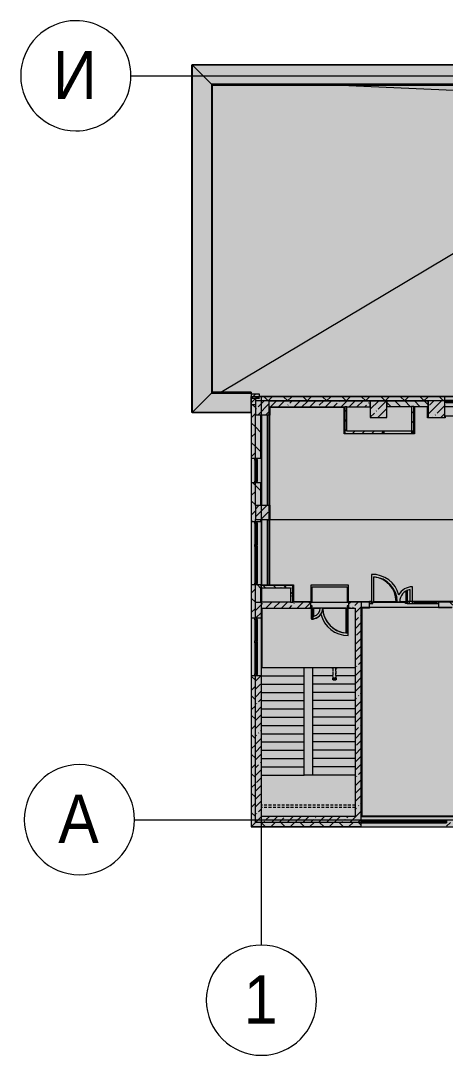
# Model space of a CAD drawing. Header units: millimetres. Extents: x -5368 to 196898, y -8553 to 29000.
# Drawn here: x 53401 to 68806, y -8553 to 29000 of the extents above; entities that cross this region are included whole.
import ezdxf

# ---------------------------------------------------------------- set-up
doc = ezdxf.new("R2010")
doc.units = ezdxf.units.MM
doc.linetypes.add('200_ШТРИХ__ш1_п0_6_', pattern=[160, 100, -60])
doc.linetypes.add('Осевая', pattern=[3175, 635, -476.25, 1587.5, -476.25])
for name, color, linetype, lineweight in [('A-DETL-2', 7, 'Continuous', 5), ('A-DETL-MBND-1', 7, '200_ШТРИХ__ш1_п0_6_', 9), ('A-GENM-4', 7, 'Continuous', 5), ('A-WALL-2', 7, 'Continuous', 5), ('I-WALL-4', 7, 'Continuous', 5), ('S-COLS-3', 7, 'Continuous', 5), ('Оси', 7, 'Continuous', 9), ('Оси-1', 7, 'Continuous', 20), ('Оси-2', 7, 'Осевая', 9)]:
    doc.layers.add(name, color=color, linetype=linetype, lineweight=lineweight)
doc.layers.add('A-DETL-GENF-5', color=7, linetype='Continuous', lineweight=9, true_color=0xc0c0c0, transparency=0.4)
for name, color, linetype, lineweight, true_color in [('A-DETL-GENF-6', 7, 'Continuous', 5, 0xb7b7b7), ('A-DOOR-3', 7, 'Continuous', 5, 0xe2e2e2), ('A-DOOR-4', 7, 'Continuous', 5, 0xb7b7b7), ('A-DOOR-FRAM-2', 7, 'Continuous', 5, 0xe2e2e2), ('A-DOOR-FRAM-4', 7, 'Continuous', 5, 0xb7b7b7), ('A-FLOR-2', 7, 'Continuous', 5, 0xb7b7b7), ('A-GENM-5', 7, 'Continuous', 5, 0x737373), ('A-GENM-6', 7, 'Continuous', 5, 0xa1a1a1), ('A-GLAZ-3', 7, 'Continuous', 5, 0x737373), ('A-GLAZ-CURT-3', 7, 'Continuous', 5, 0x737373), ('A-GLAZ-CWMG-4', 7, 'Continuous', 5, 0x737373), ('A-WALL-3', 7, 'Continuous', 5, 0x737373), ('A-WALL-4', 7, 'Continuous', 9, 0x737373), ('A-WALL-5', 7, 'Continuous', 5, 0xa1a1a1), ('I-WALL-5', 7, 'Continuous', 5, 0x737373), ('I-WALL-6', 7, 'Continuous', 5, 0x787878), ('S-COLS-2', 7, 'Continuous', 5, 0x737373), ('S-STRS-3', 7, 'Continuous', 5, 0x737373)]:
    doc.layers.add(name, color=color, linetype=linetype, lineweight=lineweight, true_color=true_color)
doc.styles.add('Arial_1', font='arial.ttf', dxfattribs={"width": 0.9, "height": 1750})
pattern_1 = [(135, (62025.03, 0), (-353.553, -353.553), [])]
pattern_2 = [(45, (62025.03, 0), (-353.5534, 353.5534), []), (135, (62025.03, 0), (-353.5534, -353.5534), [])]
pattern_3 = [(45, (62025.03, 0), (-285.123, 285.123), []), (45, (62310.15, 0), (-285.123, 285.123), [504.031, -100.806, 16.764, -84.042])]
pattern_4 = [(135, (62025.03, 0), (-377.17, -377.17), [533.4, -88.9, 17.78, -88.9]), (135, (62025.03, 376.94), (-377.17, -377.17), []), (50, (62025.03, 0), (637.645, -55.787), [66.675, -733.425]), (355, (62025, 0), (-123.35, 668.7), [53.34, -586.74]), (100.451, (62078.17, -4.65), (514.3, 612.91), [56.665, -623.315]), (46.184, (62025, 177.8), (948.78, -147.15), [100.01, -1100.14]), (96.636, (62104.1, 165.5), (830.91, 866), [85, -934.97]), (351.184, (62025, 177.8), (830.92, 865.99), [80.01, -880.11]), (21, (62113.93, 133.35), (530.65, -357.928), [66.675, -733.425]), (326, (62113.9, 133.35), (216.31, 644.66), [53.34, -586.74]), (71.451, (62158.15, 103.5), (746.96, 286.724), [56.665, -623.315]), (37.5, (62025.03, 0), (10.8105, 295.9426), [16.764, -562.864, 16.764, -578.866, -588.962]), (37.5, (62025.03, 0), (10.8105, 295.9426), [-1175.258, 16.764, -572.198]), (7.5, (62025.03, 0), (233.869, 350.632), [16.764, -322.834, 16.764, -549.529, -224.472]), (7.5, (62025.03, 0), (233.869, 350.632), [-905.89, 16.764, -207.708]), (327.5, (61826.78, 0), (474.568, -20.051), [16.764, -205.486, 16.764, -676.656, -920.115]), (327.5, (61826.78, 0), (474.568, -20.051), [-915.67, 16.764, -903.35]), (317.5, (61737.9, 0), (518.452, 88.993), [16.764, -272.16, 16.764, -443.738, -653.415]), (317.5, (61737.9, 0), (518.452, 88.993), [-749.427, 16.764, -636.65])]
pattern_5 = [(45, (62025.03, 0), (-176.7767, 176.7767), [])]

# ---------------------------------------------------------------- blocks, each defined once
blk = doc.blocks.new('парапет1 - парапет-18629556-3_3_1_птичка')
at = {"layer": 'A-GENM-4'}
for p, q in [((-2411, 27400), (33928, 27400)), ((-2411, 14773), (-2411, 27400)), ((-268, 14773), (-2411, 14773))]:
    blk.add_line(p, q, dxfattribs=at)
at = {"layer": 'A-GENM-5'}
for p, q in [((-2409, 27398), (-1702, 26691)), ((33926, 27398), (33219, 26691)), ((33928, 27398), (33928, 23147)), ((33219, 26691), (-1702, 26691)), ((-1702, 26691), (-1666, 26655)), ((-1702, 26691), (-1702, 15482)), ((33219, 26691), (33183, 26655)), ((33219, 23147), (33219, 26691)), ((-1665, 26654), (33182, 26654)), ((-1665, 15519), (-1665, 26654)), ((33182, 26654), (33182, 23147)), ((33928, 23147), (33920, 23147)), ((-2409, 14775), (-1702, 15482)), ((-1702, 15482), (-1666, 15518)), ((-1702, 15482), (-268, 15482)), ((-268, 15519), (-1665, 15519)), ((-268, 15519), (-268, 15518)), ((-268, 15518), (-268, 15482)), ((-268, 15482), (-268, 15358))]:
    blk.add_line(p, q, dxfattribs=at)
for points in [[(-1666, 26655), (-1665, 26654), (-1665, 26654), (-1665, 26654), (-1665, 26654)], [(33183, 26655), (33182, 26654), (33182, 26654), (33182, 26654), (33182, 26654)], [(-1666, 15518), (-1665, 15519), (-1665, 15519), (-1665, 15519), (-1665, 15519)]]:
    blk.add_open_spline(points, degree=3, dxfattribs=at)
at = {"layer": 'A-GENM-6'}
blk.add_line((-268, 15358), (-268, 14775), dxfattribs=at)
blk = doc.blocks.new('120_Окно_СКБ_2Ст - 120_Окно_СКБ_2Ст 3100х2500 _мал_ створка слева-2_-22446420-3_3_1_птичка')
at = {"layer": 'A-GLAZ-3'}
for p, q in [((-1550, -127), (-1550, -57)), ((-1550, -57), (-1480, -57)), ((1550, -57), (-1550, -57)), ((-1480, -127), (-1550, -127)), ((-1550, -127), (-1500, -127)), ((-1480, -127), (-1500, -127)), ((-1500, -127), (-1500, -137)), ((-1500, -137), (-700, -137)), ((-700, -137), (-1500, -137)), ((-1480, -57), (-1480, -127)), ((-720, -87), (-1480, -87)), ((-1480, -87), (-1480, -127)), ((-1430, -137), (-1430, -87)), ((-1430, -107), (-770, -107)), ((-770, -117), (-1430, -117)), ((-770, -137), (-770, -87)), ((-720, -127), (-720, -57)), ((-720, -57), (-650, -57)), ((-720, -127), (-720, -87)), ((-650, -127), (-720, -127)), ((-700, -127), (-720, -127)), ((-700, -127), (-670, -127)), ((-700, -137), (-700, -127)), ((-650, -127), (-670, -127)), ((-670, -127), (-670, -137)), ((-670, -137), (1500, -137)), ((1500, -137), (-670, -137)), ((-650, -57), (-650, -127)), ((1480, -87), (-650, -87)), ((-650, -87), (-650, -127)), ((-600, -137), (-600, -87)), ((-600, -107), (1430, -107)), ((1430, -117), (-600, -117)), ((1430, -137), (1430, -87)), ((1480, -127), (1480, -57)), ((1480, -57), (1550, -57)), ((1480, -127), (1480, -87)), ((1550, -127), (1480, -127)), ((1500, -127), (1480, -127)), ((1500, -127), (1550, -127)), ((1500, -137), (1500, -127)), ((1550, -57), (1550, -127))]:
    blk.add_line(p, q, dxfattribs=at)
blk = doc.blocks.new('BSC_Колонна _Прямоугольная - 500х500-V106-3_3_1_птичка')
at = {"layer": 'S-COLS-3'}
h = blk.add_hatch(dxfattribs=at)
h.set_pattern_fill('FP_90', color=256, style=0, pattern_type=2)
h.set_pattern_definition([(45, (-140, -14950), (-285.123, 285.123), []), (45, (145.12, -14950), (-285.123, 285.123), [504.031, -100.806, 16.764, -84.042])])
h.paths.add_polyline_path([(-250, -250), (250, -250), (250, 250), (-250, 250), (-250, 166)])
at = {"layer": 'S-COLS-2'}
for p, q in [((250, 250), (-250, 250)), ((-250, 250), (-250, -250)), ((250, -250), (250, 250)), ((-250, -250), (250, -250))]:
    blk.add_line(p, q, dxfattribs=at)
blk = doc.blocks.new('120_Окно_СКБ_1Ст - 120_Окно_СКБ_1Ст 900х2500_h_-20664874-3_3_1_птичка')
at = {"layer": 'A-GLAZ-3'}
for p, q in [((-450, -127), (-450, -57)), ((-450, -57), (-380, -57)), ((450, -57), (-450, -57)), ((-380, -127), (-450, -127)), ((-450, -127), (-400, -127)), ((-380, -127), (-400, -127)), ((-400, -127), (-400, -137)), ((-400, -137), (400, -137)), ((400, -137), (-400, -137)), ((-380, -57), (-380, -127)), ((380, -87), (-380, -87)), ((-380, -87), (-380, -127)), ((-330, -137), (-330, -87)), ((-330, -107), (330, -107)), ((330, -117), (-330, -117)), ((330, -137), (330, -87)), ((380, -127), (380, -57)), ((380, -57), (450, -57)), ((380, -127), (380, -87)), ((450, -127), (380, -127)), ((400, -127), (380, -127)), ((400, -127), (450, -127)), ((400, -137), (400, -127)), ((450, -57), (450, -127))]:
    blk.add_line(p, q, dxfattribs=at)
blk = doc.blocks.new('120_Окно_СКБ_2Ст - 120_Окно_СКБ_2Ст 2100х2400 _мал створка справа_-22446225-3_3_1_птичка')
at = {"layer": 'A-GLAZ-3'}
for p, q in [((-1050, -127), (-1050, -57)), ((-1050, -57), (-980, -57)), ((1050, -57), (-1050, -57)), ((-980, -127), (-1050, -127)), ((-1050, -127), (-1000, -127)), ((-980, -127), (-1000, -127)), ((-1000, -127), (-1000, -137)), ((-1000, -137), (170, -137)), ((170, -137), (-1000, -137)), ((-980, -57), (-980, -127)), ((150, -87), (-980, -87)), ((-980, -87), (-980, -127)), ((-930, -137), (-930, -87)), ((-930, -107), (100, -107)), ((100, -117), (-930, -117)), ((100, -137), (100, -87)), ((150, -127), (150, -57)), ((150, -57), (220, -57)), ((150, -127), (150, -87)), ((220, -127), (150, -127)), ((170, -127), (150, -127)), ((170, -127), (200, -127)), ((170, -137), (170, -127)), ((220, -127), (200, -127)), ((200, -127), (200, -137)), ((200, -137), (1000, -137)), ((1000, -137), (200, -137)), ((220, -57), (220, -127)), ((980, -87), (220, -87)), ((220, -87), (220, -127)), ((270, -137), (270, -87)), ((270, -107), (930, -107)), ((930, -117), (270, -117)), ((930, -137), (930, -87)), ((980, -127), (980, -57)), ((980, -57), (1050, -57)), ((980, -127), (980, -87)), ((1050, -127), (980, -127)), ((1000, -127), (980, -127)), ((1000, -127), (1050, -127)), ((1000, -137), (1000, -127)), ((1050, -57), (1050, -127))]:
    blk.add_line(p, q, dxfattribs=at)
blk = doc.blocks.new('120_Окно_СКБ_2Ст - 120_Окно_СКБ_2Ст 2300х2500 _мал створка справа_-22272277-3_3_1_птичка')
at = {"layer": 'A-GLAZ-3'}
for p, q in [((-1150, -127), (-1150, -57)), ((-1150, -57), (-1080, -57)), ((1150, -57), (-1150, -57)), ((-1080, -127), (-1150, -127)), ((-1150, -127), (-1100, -127)), ((-1080, -127), (-1100, -127)), ((-1100, -127), (-1100, -137)), ((-1100, -137), (270, -137)), ((270, -137), (-1100, -137)), ((-1080, -57), (-1080, -127)), ((250, -87), (-1080, -87)), ((-1080, -87), (-1080, -127)), ((-1030, -137), (-1030, -87)), ((-1030, -107), (200, -107)), ((200, -117), (-1030, -117)), ((200, -137), (200, -87)), ((250, -127), (250, -57)), ((250, -57), (320, -57)), ((250, -127), (250, -87)), ((320, -127), (250, -127)), ((270, -127), (250, -127)), ((270, -127), (300, -127)), ((270, -137), (270, -127)), ((320, -127), (300, -127)), ((300, -127), (300, -137)), ((300, -137), (1100, -137)), ((1100, -137), (300, -137)), ((320, -57), (320, -127)), ((1080, -87), (320, -87)), ((320, -87), (320, -127)), ((370, -137), (370, -87)), ((370, -107), (1030, -107)), ((1030, -117), (370, -117)), ((1030, -137), (1030, -87)), ((1080, -127), (1080, -57)), ((1080, -57), (1150, -57)), ((1080, -127), (1080, -87)), ((1150, -127), (1080, -127)), ((1100, -127), (1080, -127)), ((1100, -127), (1150, -127)), ((1100, -137), (1100, -127)), ((1150, -57), (1150, -127))]:
    blk.add_line(p, q, dxfattribs=at)
blk = doc.blocks.new('110_Дверь_СКБ_2Ст - Д-1 Лестничная клетка EIS60-24280000-3_3_1_птичка')
at = {"layer": 'A-DOOR-3'}
for points in [[(-637.5, 1010), (-637.5, 110), (-587.5, 110), (-587.5, 1010)], [(612.5, 510), (612.5, 110), (662.5, 110), (662.5, 510), (631.2, 510)], [(712.5, 30), (697.5, 30), (697.5, -110), (712.5, -110)]]:
    blk.add_hatch(color=256, dxfattribs=at).paths.add_polyline_path(points)
h = blk.add_hatch(color=256, dxfattribs=at)
h.paths.add_polyline_path([(662.5, 110), (662.5, 60), (652.5, 60), (652.5, 30), (712.5, 30), (712.5, 110)])
h.paths.add_polyline_path([(-637.5, 110), (-687.5, 110), (-687.5, 30), (-627.5, 30), (-627.5, 60), (-637.5, 60)])
at = {"layer": 'A-DOOR-FRAM-2'}
for points in [[(-742.5, 118), (-742.5, 110), (-672.5, 110), (-672.5, 118)], [(-672.5, 30), (-687.5, 30), (-687.5, -110), (-672.5, -110)], [(697.5, 118), (697.5, 110), (767.5, 110), (767.5, 118)], [(-672.5, -110), (-742.5, -110), (-742.5, -118), (-672.5, -118)], [(697.5, -110), (697.5, -118), (767.5, -118), (767.5, -110)]]:
    blk.add_hatch(color=256, dxfattribs=at).paths.add_polyline_path(points)
at = {"layer": 'A-DOOR-4'}
for p, q in [((-637.5, 1010), (-637.5, 110)), ((-587.5, 1010), (-637.5, 1010)), ((-587.5, 110), (-587.5, 1010)), ((662.5, 510), (612.5, 510)), ((612.5, 510), (612.5, 110)), ((662.5, 110), (662.5, 510)), ((-637.5, 110), (-587.5, 110)), ((612.5, 110), (662.5, 110))]:
    blk.add_line(p, q, dxfattribs=at)
for centre, radius, start, end in [((-637.5, 110), 900, 0, 90), ((662.5, 110), 400, 90, 180)]:
    blk.add_arc(centre, radius, start, end, dxfattribs=at)
at = {"layer": 'A-DOOR-FRAM-4'}
for p, q in [((-672.5, 118), (-742.5, 118)), ((-742.5, 118), (-742.5, 110)), ((-742.5, 110), (-672.5, 110)), ((-637.5, 110), (-687.5, 110)), ((-687.5, 110), (-687.5, 30)), ((-687.5, 30), (-627.5, 30)), ((-672.5, 30), (-687.5, 30)), ((-687.5, 30), (-687.5, -110)), ((-672.5, 110), (-672.5, 118)), ((-672.5, -110), (-672.5, 30)), ((-637.5, 60), (-637.5, 110)), ((-627.5, 60), (-637.5, 60)), ((-627.5, 30), (-627.5, 60)), ((662.5, 60), (652.5, 60)), ((652.5, 60), (652.5, 30)), ((652.5, 30), (712.5, 30)), ((662.5, 110), (662.5, 60)), ((712.5, 110), (662.5, 110)), ((767.5, 118), (697.5, 118)), ((697.5, 118), (697.5, 110)), ((697.5, 110), (767.5, 110)), ((712.5, 30), (697.5, 30)), ((697.5, 30), (697.5, -110)), ((712.5, 30), (712.5, 110)), ((712.5, -110), (712.5, 30)), ((767.5, 110), (767.5, 118)), ((-672.5, -110), (-742.5, -110)), ((-742.5, -110), (-742.5, -118)), ((-742.5, -118), (-672.5, -118)), ((-687.5, -110), (-672.5, -110)), ((-672.5, -118), (-672.5, -110)), ((697.5, -110), (712.5, -110)), ((767.5, -110), (697.5, -110)), ((697.5, -110), (697.5, -118)), ((697.5, -118), (767.5, -118)), ((767.5, -118), (767.5, -110))]:
    blk.add_line(p, q, dxfattribs=at)
blk = doc.blocks.new('Анкер клиновой - Анкер клиновой МКТ В 10-10-16_85-V150-3_3_1_птичка')
at = {"layer": 'A-DETL-MBND-1'}
for p, q in [((2843, 5520), (2843, 5516)), ((2843, 5516), (2859, 5516)), ((2859, 5516), (2843, 5516)), ((2846, 5520), (2846, 5506)), ((2846, 5506), (2856, 5506)), ((2856, 5506), (2846, 5506)), ((2856, 5506), (2856, 5520)), ((2859, 5516), (2859, 5520))]:
    blk.add_line(p, q, dxfattribs=at)
blk = doc.blocks.new('ОМ_Труба_ГОСТ 8639-82 - ОМ_Труба_ГОСТ 8639-82-V151-3_3_1_птичка')
at = {"layer": 'A-DETL-MBND-1'}
for p, q in [((2701, 5520), (2701, 5133)), ((2707, 5070), (2707, 5520)), ((2815, 5070), (2815, 5520)), ((2821, 5133), (2821, 5520)), ((2701, 5075), (2701, 5133)), ((2707, 5133), (2707, 5075)), ((2710, 5138), (2812, 5138)), ((2812, 5135), (2710, 5135)), ((2710, 5073), (2812, 5073)), ((2812, 5070), (2710, 5070)), ((2815, 5075), (2815, 5133)), ((2821, 5133), (2821, 5075))]:
    blk.add_line(p, q, dxfattribs=at)
at = {"layer": 'A-DETL-MBND-1', "flags": 128}
for points in [[(2701, 5133), (2701, 5134), (2702, 5135), (2703, 5136), (2704, 5137), (2706, 5137), (2708, 5138), (2710, 5138)], [(2710, 5070), (2708, 5070), (2706, 5070), (2704, 5071), (2703, 5072), (2702, 5073), (2701, 5074), (2701, 5075)], [(2710, 5135), (2709, 5135), (2708, 5134), (2708, 5134), (2707, 5134), (2707, 5134), (2707, 5133), (2707, 5133)], [(2707, 5075), (2707, 5074), (2707, 5074), (2707, 5074), (2708, 5073), (2708, 5073), (2709, 5073), (2710, 5073)], [(2812, 5138), (2814, 5138), (2816, 5137), (2817, 5137), (2819, 5136), (2820, 5135), (2820, 5134), (2821, 5133)], [(2815, 5133), (2815, 5133), (2814, 5134), (2814, 5134), (2814, 5134), (2813, 5134), (2812, 5135), (2812, 5135)], [(2821, 5075), (2820, 5074), (2820, 5073), (2819, 5072), (2817, 5071), (2816, 5070), (2814, 5070), (2812, 5070)], [(2812, 5073), (2812, 5073), (2813, 5073), (2814, 5073), (2814, 5074), (2814, 5074), (2815, 5074), (2815, 5075)]]:
    blk.add_lwpolyline(points, dxfattribs=at)
blk = doc.blocks.new('120_Окно_СКБ_1Ст - 120_Окно_СКБ_1Ст_900х2500_h_-20705657-3_3_1_птичка')
at = {"layer": 'A-GLAZ-3'}
for p, q in [((-450, -127), (-450, -57)), ((-450, -57), (-380, -57)), ((450, -57), (-450, -57)), ((-380, -127), (-450, -127)), ((-450, -127), (-400, -127)), ((-380, -127), (-400, -127)), ((-400, -127), (-400, -137)), ((-400, -137), (400, -137)), ((400, -137), (-400, -137)), ((-380, -57), (-380, -127)), ((380, -87), (-380, -87)), ((-380, -87), (-380, -127)), ((-330, -137), (-330, -87)), ((-330, -107), (330, -107)), ((330, -117), (-330, -117)), ((330, -137), (330, -87)), ((380, -127), (380, -57)), ((380, -57), (450, -57)), ((380, -127), (380, -87)), ((450, -127), (380, -127)), ((400, -127), (380, -127)), ((400, -127), (450, -127)), ((400, -137), (400, -127)), ((450, -57), (450, -127))]:
    blk.add_line(p, q, dxfattribs=at)
blk = doc.blocks.new('BSC_Колонна _Прямоугольная - 500х500-V174-3_3_1_птичка')
at = {"layer": 'S-COLS-3'}
h = blk.add_hatch(dxfattribs=at)
h.set_pattern_fill('FP_142', color=256, style=0, pattern_type=2)
h.set_pattern_definition([(45, (-140, -11150), (-285.123, 285.123), []), (45, (145.12, -11150), (-285.123, 285.123), [504.031, -100.806, 16.764, -84.042])])
h.paths.add_polyline_path([(-250, -250), (250, -250), (250, 250), (-250, 250), (-250, -176)])
at = {"layer": 'S-COLS-2'}
for p, q in [((250, 250), (-250, 250)), ((-250, 250), (-250, -250)), ((250, -250), (250, 250)), ((-250, -250), (250, -250))]:
    blk.add_line(p, q, dxfattribs=at)
blk = doc.blocks.new('Прямоугольный импост - 50 x 70 мм-V204-3_3_1_птичка')
at = {"layer": 'A-GLAZ-CWMG-4'}
for p, q in [((-70, 35), (0, 35)), ((-70, -35), (-70, 35)), ((0, 35), (0, -35)), ((0, -35), (-70, -35))]:
    blk.add_line(p, q, dxfattribs=at)
blk = doc.blocks.new('Дверь_Витражная_остекление_ - ДВН_ДАО_Главный вход_1200 в свету-V205-3_3_1_птичка')
at = {"layer": 'A-DOOR-3'}
blk.add_hatch(color=256, dxfattribs=at).paths.add_polyline_path([(647, 30), (647, 430), (635, 430), (607, 416), (607, 30)])
at = {"layer": 'A-DETL-GENF-6'}
for p, q in [((607, 416), (607, 30)), ((647, 430), (635, 430)), ((647, 35), (647, 430)), ((-592, -40), (-592, 23)), ((592, -40), (592, 30)), ((592, 30), (647, 30)), ((607, 30), (647, 30)), ((-647, -40), (-592, -40)), ((647, -40), (592, -40))]:
    blk.add_line(p, q, dxfattribs=at)
at = {"layer": 'A-DOOR-4'}
blk.add_line((647, 430), (647, 35), dxfattribs=at)
for centre, radius, start, end in [((-647, 30), 895, 360, 84.2645), ((647, 30), 400, 90, 93.429), ((647, 30), 400, 159.4182, 180), ((647, 30), 400, 132.2351, 140.3871)]:
    blk.add_arc(centre, radius, start, end, dxfattribs=at)
blk = doc.blocks.new('Системная панель - Стемалит - 40мм-32257327-3_3_1_птичка')
at = {"layer": 'A-GLAZ-CURT-3'}
for p, q in [((65, 35), (-65, 35)), ((-65, 35), (-65, -35)), ((65, -35), (65, 35)), ((-65, -35), (65, -35))]:
    blk.add_line(p, q, dxfattribs=at)
blk = doc.blocks.new('Прямоугольный импост - 50 x 70 мм-31687886-3_3_1_птичка')
at = {"layer": 'A-GLAZ-CWMG-4'}
for p, q in [((-35, 35), (35, 35)), ((-35, -35), (-35, 35)), ((35, 35), (35, -35)), ((35, -35), (-35, -35))]:
    blk.add_line(p, q, dxfattribs=at)
blk = doc.blocks.new('Прямоугольный импост - 50 x 70 мм-31701779-3_3_1_птичка')
at = {"layer": 'A-GLAZ-CWMG-4'}
for p, q in [((0, 35), (-70, 35)), ((-70, 35), (-70, -35)), ((0, -35), (0, 35)), ((-70, -35), (0, -35))]:
    blk.add_line(p, q, dxfattribs=at)
blk = doc.blocks.new('Системная панель - Стекло - 40мм-V206-3_3_1_птичка')
at = {"layer": 'A-GLAZ-CURT-3'}
for p, q in [((397.5, 0), (-397.5, 0)), ((-397.5, 0), (-397.5, -40)), ((397.5, -40), (397.5, 0)), ((-397.5, -40), (397.5, -40))]:
    blk.add_line(p, q, dxfattribs=at)
blk = doc.blocks.new('Прямоугольный импост - 50 x 70 мм-31702100-3_3_1_птичка')
at = {"layer": 'A-GLAZ-CWMG-4'}
for p, q in [((-35, 35), (35, 35)), ((-35, -35), (-35, 35)), ((35, 35), (35, -35)), ((35, -35), (-35, -35))]:
    blk.add_line(p, q, dxfattribs=at)
blk = doc.blocks.new('Прямоугольный импост - 50 x 70 мм-31720914-3_3_1_птичка')
at = {"layer": 'A-GLAZ-CWMG-4'}
blk.add_line((32940, 7920), (32145, 7920), dxfattribs=at)
blk = doc.blocks.new('Зашивка приборов отопления35 - Зашивка приборов отопления-33324623-3_3_1_птичка')
at = {"layer": 'A-WALL-3'}
for p, q in [((34188, 26793), (34188, 26567)), ((37448, 26793), (34188, 26793)), ((37448, 26567), (37448, 26793)), ((34188, 26567), (37448, 26567)), ((37448, 26567), (34188, 26567)), ((34188, 26567), (34188, 26492)), ((34188, 26492), (37448, 26492)), ((37448, 26492), (37448, 26567))]:
    blk.add_line(p, q, dxfattribs=at)
blk = doc.blocks.new('Зашивка приборов отопления36 - Зашивка приборов отопления-33324807-3_3_1_птичка')
at = {"layer": 'A-WALL-3'}
for p, q in [((34188, 26793), (34188, 26567)), ((36549, 26793), (34188, 26793)), ((36549, 26567), (36549, 26793)), ((34188, 26567), (36549, 26567)), ((36545, 26567), (34188, 26567)), ((34188, 26567), (34188, 26492)), ((34188, 26492), (36545, 26492)), ((36545, 26492), (36545, 26567))]:
    blk.add_line(p, q, dxfattribs=at)
blk = doc.blocks.new('Зашивка приборов отопления37 - Зашивка приборов отопления-33325027-3_3_1_птичка')
at = {"layer": 'A-DETL-MBND-1'}
for p, q in [((121055, 18487), (124455, 18487)), ((121055, 18412), (124455, 18412))]:
    blk.add_line(p, q, dxfattribs=at)
blk = doc.blocks.new('Ось сетки - D8-29747960-3_3_1_птичка')
at = {"layer": 'Оси-1'}
for start, end in [(360, 180), (180, 360)]:
    blk.add_arc((0, 0), 4, start, end, dxfattribs=at)

msp = doc.modelspace()

# ---------------------------------------------------------------- hatches: boundary and pattern name
at = {"layer": 'A-DETL-GENF-5'}
for points in [[(61342.1, 14774.9), (61757, 14774.9), (61757, 15358), (100785, 15358), (100785, 23888.3), (95953.1, 23888.3), (95953.1, 27398.1), (59616, 27398.1), (59616, 14774.9), (60812.2, 14774.9)], [(100021.8, -258), (100335, -258), (100335, 15358), (61757, 15358), (61757, -258), (98962.1, -258)]]:
    msp.add_hatch(color=256, dxfattribs=at).paths.add_polyline_path(points)
at = {"layer": 'A-WALL-2'}
h = msp.add_hatch(dxfattribs=at)
h.set_pattern_fill('FP_75', color=256, style=0, pattern_type=2)
h.set_pattern_definition(pattern_2)
h.paths.add_polyline_path([(61757, 14973), (61765, 14973), (61765, 15073), (61757, 15073)])
h = msp.add_hatch(dxfattribs=at)
h.set_pattern_fill('FP_75', color=256, style=0, pattern_type=2)
h.set_pattern_definition(pattern_2)
h.paths.add_polyline_path([(61915, -100), (61915, 5220), (61765, 5220), (61765, -100), (61871.9, -100)])
h.paths.add_polyline_path([(61915, 7320), (61915, 8520), (61765, 8520), (61765, 7320), (61871.9, 7320)])
h.paths.add_polyline_path([(61915, 10820), (61915, 12220), (61765, 12220), (61765, 10820), (61871.9, 10820)])
h.paths.add_polyline_path([(61871.9, 13120), (61915, 13120), (61915, 15073), (61765, 15073), (61765, 13120)])
h = msp.add_hatch(dxfattribs=at)
h.set_pattern_fill('FP_75', color=256, style=0, pattern_type=2)
h.set_pattern_definition(pattern_2)
h.paths.add_polyline_path([(95253, 15200), (95265, 15200), (95260, 15350), (95035, 15350), (95035, 15200)])
h.paths.add_polyline_path([(93663.5, 15200), (94135, 15200), (94135, 15350), (92042, 15349), (92042, 15288), (92035, 15285), (91262, 15288), (91262, 15350), (87635.3, 15349), (87635.3, 15288), (87628.3, 15285), (86455.3, 15288), (86455.3, 15350), (81815, 15349), (81815, 15288), (81808, 15285), (81035, 15288), (81035, 15350), (76808, 15349), (76808, 15288), (76801, 15285), (76628, 15288), (76627.8, 15350), (74885, 15350), (74885, 15200), (92635, 15200)])
h.paths.add_polyline_path([(100335, 15200), (100335, 15350), (99835, 15350), (99835, 15200), (100021.8, 15200)])
h.paths.add_polyline_path([(95635, 15200), (95785, 15200), (95782.9, 15350), (95635, 15350)])
h.paths.add_polyline_path([(97435, 15200), (97435, 15350), (96685, 15350), (96685, 15200), (96842.6, 15200)])
h.paths.add_polyline_path([(69685, 15200), (70285, 15200), (70285, 15350), (69685, 15350)])
h.paths.add_polyline_path([(68785, 15200), (68785, 15350), (62065, 15350), (62065, 15293), (61915, 15293), (61915, 15200), (68230.2, 15200)])
h.paths.add_polyline_path([(71185, 15200), (71785, 15200), (71785, 15350), (71185, 15350)])
h = msp.add_hatch(dxfattribs=at)
h.set_pattern_fill('FP_73', color=256, style=0, pattern_type=2)
h.set_pattern_definition([(135, (62025.03, 0), (-176.7767, -176.7767), [])])
h.paths.add_polyline_path([(71785, 15000), (71785, 15200), (71185, 15200), (71185, 15000)])
h.paths.add_polyline_path([(67585, 15000), (68185, 15000), (68185, 15200), (66685, 15200), (66685, 15000)])
h.paths.add_polyline_path([(69685, 15000), (70285, 15000), (70285, 15200), (69685, 15200), (69685, 15115.9)])
h.paths.add_polyline_path([(75186.3, 15000), (75735, 15000), (75735, 15200), (74885, 15200), (74885, 15000), (74986.3, 15000)])
h = msp.add_hatch(dxfattribs=at)
h.set_pattern_fill('FP_75', color=256, style=0, pattern_type=2)
h.set_pattern_definition(pattern_2)
h.paths.add_polyline_path([(61765, 14923), (61765, 14973), (61757, 14973), (61757, 14923)])
h = msp.add_hatch(dxfattribs=at)
h.set_pattern_fill('FP_75', color=256, style=0, pattern_type=2)
h.set_pattern_definition(pattern_2)
h.paths.add_polyline_path([(95035, -250), (95895, -250), (95895, -100), (95035, -100)])
h.paths.add_polyline_path([(100335, -250), (100335, -100), (99448, -100), (99448, -250), (100021.8, -250)])
h.paths.add_polyline_path([(94135, -250), (94135, -100), (92907.9, -100), (92907.9, -250), (93663.5, -250)])
h.paths.add_polyline_path([(92007.9, -250), (92007.9, -100), (91234.8, -100), (91234.8, -250), (91544, -250)])
h.paths.add_polyline_path([(98548, -250), (98548, -100), (97995, -100), (97995, -250), (98432.2, -250)])
h.paths.add_polyline_path([(88364.9, -250), (88434.8, -250), (88434.8, -100), (86835, -100), (86835, -250), (87305.2, -250)])
h.paths.add_polyline_path([(82006.6, -250), (82735, -250), (82735, -100), (81385, -100), (81385, -250)])
h.paths.add_polyline_path([(83635, -250), (84735, -250), (84735, -100), (83635, -100)])
h.paths.add_polyline_path([(76885, -250), (77635, -250), (77635, -100), (76885, -100)])
h.paths.add_polyline_path([(78535, -250), (79285, -250), (79285, -100), (78535, -100)])
h.paths.add_polyline_path([(74588.6, -250), (74785, -250), (74785, -100), (74035, -100), (74035, -250)])
h.paths.add_polyline_path([(72469.1, -250), (73135, -250), (73135, -100), (72384.8, -100), (72384.8, -250)])
h.paths.add_polyline_path([(63991.4, -250), (65755, -250), (65755, -100), (61765, -100), (61765, -250), (61871.9, -250)])
h.paths.add_polyline_path([(70284.8, -250), (70284.8, -100), (68855, -100), (68855, -250), (69290, -250)])
at = {"layer": 'I-WALL-4'}
h = msp.add_hatch(dxfattribs=at)
h.set_pattern_fill('FP_75', color=256, style=0, pattern_type=2)
h.set_pattern_definition(pattern_2)
h.paths.add_polyline_path([(61757, 15300), (62065, 15300), (62065, 15450), (61757, 15450), (61757, 15341.3)])
h = msp.add_hatch(dxfattribs=at)
h.set_pattern_fill('FP_71', color=256, style=0, pattern_type=2)
h.set_pattern_definition(pattern_3)
h.paths.add_polyline_path([(61762, 15073), (61915, 15073), (61915, 15293), (61757, 15293), (61757, 15073)])
h = msp.add_hatch(dxfattribs=at)
h.set_pattern_fill('FP_71', color=256, style=0, pattern_type=2)
h.set_pattern_definition(pattern_3)
h.paths.add_polyline_path([(66085, 14980), (66085, 15200), (62415, 15200), (62415, 14980), (65235, 14980)])
h = msp.add_hatch(dxfattribs=at)
h.set_pattern_fill('FP_74', color=256, style=0, pattern_type=2)
h.set_pattern_definition(pattern_1)
h.paths.add_polyline_path([(62115, 7900), (62115, 8520), (61915, 8520), (61915, 7900)])
h.paths.add_polyline_path([(62115, 10820), (62115, 10900), (61915, 10900), (61915, 10820)])
h.paths.add_polyline_path([(61915, 11400), (62115, 11400), (62115, 12220), (61915, 12220), (61915, 11565.5)])
h.paths.add_polyline_path([(61915, 13120), (62115, 13120), (62115, 14680), (61915, 14680), (61915, 13932.4)])
h = msp.add_hatch(dxfattribs=at)
h.set_pattern_fill('FP_76', color=256, style=0, pattern_type=2)
h.set_pattern_definition(pattern_5)
h.paths.add_polyline_path([(65235, 14100), (65235, 14980), (65155, 14980), (65155, 14100)])
h = msp.add_hatch(dxfattribs=at)
h.set_pattern_fill('FP_76', color=256, style=0, pattern_type=2)
h.set_pattern_definition(pattern_5)
h.paths.add_polyline_path([(67665, 14060), (67665, 15000), (67585, 15000), (67585, 14060)])
h = msp.add_hatch(dxfattribs=at)
h.set_pattern_fill('FP_76', color=256, style=0, pattern_type=2)
h.set_pattern_definition(pattern_5)
h.paths.add_polyline_path([(66585, 14020), (66585, 14100), (65155, 14100), (65155, 14020), (66110.8, 14020)])
h.paths.add_polyline_path([(67625, 14020), (67625, 14100), (67585, 14100), (67585, 14020)])
h = msp.add_hatch(dxfattribs=at)
h.set_pattern_fill('FP_71', color=256, style=0, pattern_type=2)
h.set_pattern_definition(pattern_3)
h.paths.add_polyline_path([(61915, -100), (62135, -100), (62135, 5220), (61915, 5220), (61915, 914.4)])
h.paths.add_polyline_path([(62135, 7320), (62135, 7900), (61915, 7900), (61915, 7320)])
h = msp.add_hatch(dxfattribs=at)
h.set_pattern_fill('FP_71', color=256, style=0, pattern_type=2)
h.set_pattern_definition(pattern_3)
h.paths.add_polyline_path([(65310, 7680), (65535, 7680), (65535, 7900), (65310, 7900), (65310, 7730)])
h.paths.add_polyline_path([(63910, 7680), (63910, 7900), (62135, 7900), (62135, 7680), (63855, 7680)])
h = msp.add_hatch(dxfattribs=at)
h.set_pattern_fill('FP_71', color=256, style=0, pattern_type=2)
h.set_pattern_definition(pattern_3)
h.paths.add_polyline_path([(65535, -100), (65755, -100), (65755, 7900), (65535, 7900), (65535, 120)])
h = msp.add_hatch(dxfattribs=at)
h.set_pattern_fill('FP_74', color=256, style=0, pattern_type=2)
h.set_pattern_definition(pattern_1)
h.paths.add_polyline_path([(78685, 7700), (78685, 7900), (77034.3, 7900), (77034.3, 7700), (78235, 7700)])
h.paths.add_polyline_path([(69685, 7700), (69685, 7900), (68555, 7900), (68555, 7700), (69136, 7700)])
h.paths.add_polyline_path([(70285, 7700), (74185, 7700), (74185, 7900), (73485, 7900), (73485, 7830), (72685, 7830), (72685, 7900), (70285, 7900), (70285, 7789.5)])
h.paths.add_polyline_path([(75594.3, 7700), (75594.3, 7900), (74785, 7900), (74785, 7700)])
h.paths.add_polyline_path([(65755, 7700), (66055, 7700), (66055, 7900), (65755, 7900)])
h = msp.add_hatch(dxfattribs=at)
h.set_pattern_fill('FP_71', color=256, style=0, pattern_type=2)
h.set_pattern_definition(pattern_3)
h.paths.add_polyline_path([(62135, -100), (65535, -100), (65535, 120), (62135, 120)])
at = {"layer": 'I-WALL-6'}
h = msp.add_hatch(dxfattribs=at)
h.set_pattern_fill('FP_79', color=256, style=0, pattern_type=2)
h.set_pattern_definition(pattern_4)
h.paths.add_polyline_path([(63195, 8420), (63275, 8420), (63275, 8500), (62115, 8500), (62115, 8420), (62931.7, 8420)])
h = msp.add_hatch(dxfattribs=at)
h.set_pattern_fill('FP_79', color=256, style=0, pattern_type=2)
h.set_pattern_definition(pattern_4)
h.paths.add_polyline_path([(63275, 7900), (63275, 8420), (63195, 8420), (63195, 7900)])
at = {"layer": 'S-COLS-3'}
h = msp.add_hatch(dxfattribs=at)
h.set_pattern_fill('FP_71', color=256, style=0, pattern_type=2)
h.set_pattern_definition(pattern_3)
h.paths.add_polyline_path([(66685, 14600), (66685, 15200), (66085, 15200), (66085, 14600), (66110.8, 14600)])
h = msp.add_hatch(dxfattribs=at)
h.set_pattern_fill('FP_71', color=256, style=0, pattern_type=2)
h.set_pattern_definition(pattern_3)
h.paths.add_polyline_path([(68230.2, 14600), (68785, 14600), (68785, 15200), (68185, 15200), (68185, 14600)])

# ---------------------------------------------------------------- linework, layer by layer
at = {"layer": 'A-DETL-2'}
for p, q in [((95953.1, 27398.1), (59616, 27398.1)), ((59616, 27398.1), (59616, 14774.9)), ((61757, 14774.9), (61757, 15358)), ((61757, 15358), (100335, 15358)), ((59616, 14774.9), (61757, 14774.9))]:
    msp.add_line(p, q, dxfattribs=at)
at = {"layer": 'A-FLOR-2'}
for p, q in [((76335, 26130), (65025.3, 26653.6)), ((60667, 15518.4), (76335, 24880)), ((62135, 14680), (62135, 11420)), ((62360, 14680), (62135, 14680)), ((62360, 11420), (62360, 14680)), ((65136, 14959), (62436, 14959)), ((62436, 14959), (62436, 14679)), ((65136, 13999), (65136, 14959)), ((68165, 14979), (67686, 14979)), ((67686, 14979), (67686, 13999)), ((68165, 14580), (68165, 14979)), ((74966.3, 14980), (68785, 14980)), ((68785, 14655), (74966.3, 14655)), ((68805, 14655), (68805, 14580)), ((68805, 14580), (68165, 14580)), ((67686, 13999), (65136, 13999)), ((62135, 11420), (62360, 11420)), ((62436, 11419), (62436, 10880)), ((62136, 10880), (62136, 8521)), ((62360, 10880), (62136, 10880)), ((62360, 8521), (62360, 10880)), ((74986.3, 10880), (62361, 10880)), ((66123.2, 8902), (66123.2, 7920)), ((66213.2, 7907.6), (66213.2, 8810.8)), ((62136, 8521), (62360, 8521)), ((62436, 8521), (63295, 8521)), ((63295, 8521), (63295, 7921)), ((63924.9, 8506.5), (63924.9, 7908)), ((65294.8, 8506.5), (63924.9, 8506.5)), ((63974.9, 7906.5), (63974.9, 8456.5)), ((63974.9, 8456.5), (65244.8, 8456.5)), ((65244.8, 8456.5), (65244.8, 7906.5)), ((65294.8, 7906.5), (65294.8, 8506.5)), ((67524.8, 8354.4), (67524.8, 7920)), ((67612.3, 7920), (67612.3, 8451.5)), ((63295, 7921), (63885, 7921)), ((63885, 7921), (63885, 7908)), ((63925, 7906.5), (63974.9, 7906.5)), ((65244.8, 7906.5), (65294.8, 7906.5)), ((65335, 7908), (65335, 7920)), ((65335, 7920), (66055, 7920)), ((66125, 7907.6), (66213.2, 7907.6)), ((66213.2, 7920), (67060.7, 7920)), ((67061.5, 7907.6), (67151.5, 7907.6)), ((67152.4, 7920), (67420, 7920)), ((75609.2, 7920), (68555, 7920)), ((63942.1, 7659), (62155, 7659)), ((62155, 7659), (62155, 5520)), ((63942.1, 7680), (63942.1, 7288.3)), ((64032.1, 7682.7), (63960, 7682.7)), ((64032.1, 7385.6), (64032.1, 7682.7)), ((64266, 7659), (64032.1, 7659)), ((64358.2, 7682.7), (64268.2, 7682.7)), ((65193.2, 7659), (64359.6, 7659)), ((65260, 7682.7), (65193.2, 7682.7)), ((65193.2, 7682.7), (65193.2, 6780.4)), ((65283.2, 6687.9), (65283.2, 7680)), ((65535, 7659), (65283.2, 7659)), ((66055, 7680), (65775, 7680)), ((65775, 7680), (65775, 140.5)), ((66055, 7700), (66055, 7680)), ((68555, 7685.5), (68555, 7700)), ((69040, 7685.5), (68555, 7685.5)), ((62135, 5520), (65535, 5520)), ((65775, 140.5), (69665, 140.5))]:
    msp.add_line(p, q, dxfattribs=at)
for centre, radius, start, end in [((66156.5, 7907.6), 995, 14.33829, 91.91881), ((66156.5, 7907.6), 905, 360, 86.40894), ((67605.5, 7907.6), 544, 89.27649, 153.06648), ((67605.5, 7907.6), 454, 100.22924, 180), ((63963.2, 7682.7), 305, 283.0427, 0), ((65263.2, 7682.7), 905, 180, 265.56313), ((63963.2, 7682.7), 395, 266.92799, 269.53797), ((63963.2, 7682.7), 395, 276.84991, 326.45952), ((65263.2, 7682.7), 995, 192.67054, 271.1511)]:
    msp.add_arc(centre, radius, start, end, dxfattribs=at)
at = {"layer": 'A-WALL-3'}
for p, q in [((62415, 15200), (66685, 15200)), ((66685, 15200), (66685, 15000)), ((68185, 15000), (68185, 15200)), ((68785, 15200), (68185, 15200)), ((68785, 15200), (68785, 15358)), ((61757, 14772.9), (61757, -258)), ((61915, 14680), (61915, 14700)), ((66685, 15000), (67585, 15000)), ((67665, 15000), (68185, 15000)), ((61757, 13120), (61915, 13120)), ((61915, 13120), (61915, 12220)), ((61915, 12220), (61757, 12220)), ((61757, 10820), (61915, 10820)), ((61915, 10820), (61915, 8520)), ((61915, 8520), (61757, 8520)), ((61757, 7320), (61915, 7320)), ((61915, 5220), (61757, 5220)), ((61757, -258), (72384.8, -258)), ((68855, -100), (61915, -100)), ((65755, -258), (65755, -100))]:
    msp.add_line(p, q, dxfattribs=at)
at = {"layer": 'A-WALL-4'}
for p, q in [((61757, 15300), (62065, 15300)), ((61757, 15295), (62065, 15295)), ((61765, 15073), (61765, 13120)), ((61765, 15073), (61915, 15073)), ((62065, 15293), (61915, 15293)), ((61915, 15293), (61915, 15200)), ((62065, 15358), (62065, 15350)), ((68785, 15353), (62065, 15353)), ((68785, 15350), (62065, 15350)), ((62065, 15300), (62065, 15293)), ((68185, 15200), (66685, 15200)), ((66685, 15200), (68185, 15200)), ((61757, 14973), (61765, 14973)), ((61757, 14923), (61765, 14923)), ((61757, 14843), (61765, 14843)), ((61762, 14843), (61762, 13120)), ((61915, 13120), (61915, 14680)), ((65235, 14980), (65155, 14980)), ((67665, 15000), (67585, 15000)), ((61762, 12220), (61762, 10820)), ((61765, 12220), (61765, 10820)), ((61915, 11400), (61915, 12220)), ((61915, 10820), (61915, 10900)), ((61762, 8520), (61762, 7320)), ((61765, 8520), (61765, 7320)), ((61915, 7320), (61915, 8520)), ((62115, 8500), (62115, 8420)), ((61915, 7900), (62115, 7900)), ((63195, 7900), (63275, 7900)), ((65755, 7900), (65755, 7700)), ((61762, 5220), (61762, -253)), ((61765, 5220), (61765, -250)), ((61915, -100), (61915, 5220)), ((61762, -253), (65755, -253)), ((61765, -250), (65755, -250))]:
    msp.add_line(p, q, dxfattribs=at)
at = {"layer": 'A-WALL-5'}
msp.add_line((76558, 15358), (62065, 15358), dxfattribs=at)
at = {"layer": 'I-WALL-5'}
for p, q in [((62065, 15450), (61757, 15450)), ((62065, 15358), (62065, 15450)), ((61757, 15293), (61915, 15293)), ((66085, 15200), (62415, 15200)), ((66085, 14980), (66085, 15200)), ((68785, 15200), (69685, 15200)), ((62135, 14680), (61915, 14680)), ((62115, 13120), (62115, 14680)), ((62415, 14980), (65155, 14980)), ((65155, 14980), (65155, 14020)), ((65235, 14100), (65235, 14980)), ((65235, 14980), (66085, 14980)), ((67585, 14980), (66685, 14980)), ((67585, 15000), (67585, 14020)), ((67665, 14060), (67665, 15000)), ((68185, 14980), (67665, 14980)), ((65155, 14020), (67625, 14020)), ((67625, 14100), (65235, 14100)), ((66585, 14020), (66585, 14100)), ((67585, 14060), (67665, 14060)), ((67625, 14020), (67625, 14100)), ((61915, 13120), (62115, 13120)), ((61915, 12220), (61915, 13120)), ((62115, 12220), (61915, 12220)), ((62115, 11400), (62115, 12220)), ((62135, 11420), (62135, 11400)), ((62115, 10820), (62115, 10900)), ((62135, 10900), (62135, 8500)), ((61915, 10820), (62115, 10820)), ((61915, 8520), (61915, 10820)), ((62115, 8520), (61915, 8520)), ((62115, 8500), (62115, 8520)), ((63275, 8500), (62115, 8500)), ((62115, 7900), (62115, 8420)), ((62115, 8420), (63195, 8420)), ((62135, 8420), (62135, 7900)), ((63195, 8420), (63195, 7900)), ((63275, 7900), (63275, 8500)), ((63195, 7900), (62115, 7900)), ((63855, 7900), (63275, 7900)), ((63925, 7900), (65295, 7900)), ((66055, 7900), (65365, 7900)), ((66055, 7700), (66055, 7900)), ((66125, 7900), (67420, 7900)), ((69685, 7900), (68555, 7900)), ((68555, 7900), (68555, 7700)), ((62135, 120), (62135, 7680)), ((62135, 7680), (63855, 7680)), ((64268, 7680), (64032.1, 7680)), ((65193.2, 7680), (64358.4, 7680)), ((65365, 7680), (65535, 7680)), ((65535, 7680), (65535, 120)), ((69056, 7700), (65755, 7700)), ((65755, -100), (65755, 7700)), ((61915, 7320), (62135, 7320)), ((62135, 5220), (61915, 5220)), ((65535, 120), (62135, 120)), ((65755, 120), (69685, 120))]:
    msp.add_line(p, q, dxfattribs=at)
at = {"layer": 'S-COLS-2'}
for p, q in [((66685, 15200), (66085, 15200)), ((66085, 15200), (66085, 14600)), ((66685, 14600), (66685, 15200)), ((68785, 15200), (68185, 15200)), ((68185, 15200), (68185, 15000)), ((68785, 14600), (68785, 15200)), ((68185, 15000), (68185, 14600)), ((66085, 14600), (66685, 14600)), ((68185, 14600), (68785, 14600))]:
    msp.add_line(p, q, dxfattribs=at)
at = {"layer": 'S-STRS-3'}
for p, q in [((62135, 5520), (63685, 5520)), ((63685, 5220), (63685, 5520)), ((63985, 5520), (63985, 5220)), ((62135, 5220), (63685, 5220)), ((62135, 5220), (63685, 5220)), ((62135, 4920), (63685, 4920)), ((62135, 4920), (63685, 4920)), ((63685, 4920), (63685, 5220)), ((63685, 4620), (63685, 4920)), ((63985, 5220), (63985, 4920)), ((64729.4, 5220), (63985, 5220)), ((64729.4, 5220), (63985, 5220)), ((63985, 4920), (63985, 4620)), ((65535, 4920), (63985, 4920)), ((65535, 4920), (63985, 4920)), ((65535, 5220), (64842.1, 5220)), ((65535, 5220), (64842.1, 5220)), ((62135, 4620), (63685, 4620)), ((62135, 4620), (63685, 4620)), ((63685, 4320), (63685, 4620)), ((63985, 4620), (63985, 4320)), ((65535, 4620), (63985, 4620)), ((65535, 4620), (63985, 4620)), ((62135, 4320), (63685, 4320)), ((62135, 4320), (63685, 4320)), ((63685, 4020), (63685, 4320)), ((63985, 4320), (63985, 4020)), ((65535, 4320), (63985, 4320)), ((65535, 4320), (63985, 4320)), ((62135, 4020), (63685, 4020)), ((62135, 4020), (63685, 4020)), ((63685, 3720), (63685, 4020)), ((63985, 4020), (63985, 3720)), ((65535, 4020), (63985, 4020)), ((65535, 4020), (63985, 4020)), ((62135, 3720), (63685, 3720)), ((62135, 3720), (63685, 3720)), ((62135, 3420), (63685, 3420)), ((62135, 3420), (63685, 3420)), ((63685, 3420), (63685, 3720)), ((63685, 3120), (63685, 3420)), ((63985, 3720), (63985, 3420)), ((65535, 3720), (63985, 3720)), ((65535, 3720), (63985, 3720)), ((63985, 3420), (63985, 3120)), ((65535, 3420), (63985, 3420)), ((65535, 3420), (63985, 3420)), ((62135, 3120), (63685, 3120)), ((62135, 3120), (63685, 3120)), ((63685, 2820), (63685, 3120)), ((63985, 3120), (63985, 2820)), ((65535, 3120), (63985, 3120)), ((65535, 3120), (63985, 3120)), ((62135, 2820), (63685, 2820)), ((62135, 2820), (63685, 2820)), ((63685, 2520), (63685, 2820)), ((63985, 2820), (63985, 2520)), ((65535, 2820), (63985, 2820)), ((65535, 2820), (63985, 2820)), ((62135, 2520), (63685, 2520)), ((62135, 2520), (63685, 2520)), ((63685, 2220), (63685, 2520)), ((63985, 2520), (63985, 2220)), ((65535, 2520), (63985, 2520)), ((65535, 2520), (63985, 2520)), ((62135, 2220), (63685, 2220)), ((62135, 2220), (63685, 2220)), ((62135, 1920), (63685, 1920)), ((62135, 1920), (63685, 1920)), ((63685, 1920), (63685, 2220)), ((63685, 1620), (63685, 1920)), ((63985, 2220), (63985, 1920)), ((65535, 2220), (63985, 2220)), ((65535, 2220), (63985, 2220)), ((63985, 1920), (63985, 1620)), ((65535, 1920), (63985, 1920)), ((65535, 1920), (63985, 1920)), ((62135, 1620), (63685, 1620)), ((62135, 1620), (63685, 1620)), ((63985, 1620), (63685, 1620)), ((65535, 1620), (63985, 1620)), ((65535, 1620), (63985, 1620))]:
    msp.add_line(p, q, dxfattribs=at)
at = {"layer": 'Оси'}
for p, q in [((57400.8, 27000), (69900.8, 27000)), ((62135, 5439), (62135, 15380)), ((62135, -4552.8), (62135, 5388.2)), ((57529.5, 0), (70029.5, 0))]:
    msp.add_line(p, q, dxfattribs=at)
at = {"layer": 'Оси-2'}
msp.add_line((62135, 5388.2), (62135, 5439), dxfattribs=at)

# ---------------------------------------------------------------- block references
at = {"layer": 'A-DETL-MBND-1'}
for name, p in [('Анкер клиновой - Анкер клиновой МКТ В 10-10-16_85-V150-3_3_1_птичка', (61845, 0)), ('ОМ_Труба_ГОСТ 8639-82 - ОМ_Труба_ГОСТ 8639-82-V151-3_3_1_птичка', (62025, 0)), ('Анкер клиновой - Анкер клиновой МКТ В 10-10-16_85-V150-3_3_1_птичка', (62025, 0))]:
    msp.add_blockref(name, p, dxfattribs=at)
at = {"layer": 'A-DETL-MBND-1', "rotation": 180}
msp.add_blockref('Зашивка приборов отопления37 - Зашивка приборов отопления-33325027-3_3_1_птичка', (186590, 18932.5), dxfattribs=at)
at = {"layer": 'A-DOOR-4'}
msp.add_blockref('Дверь_Витражная_остекление_ - ДВН_ДАО_Главный вход_1200 в свету-V205-3_3_1_птичка', (66772.5, 7885), dxfattribs=at)
at = {"layer": 'A-DOOR-4', "rotation": 180}
msp.add_blockref('110_Дверь_СКБ_2Ст - Д-1 Лестничная клетка EIS60-24280000-3_3_1_птичка', (64622.5, 7790), dxfattribs=at)
at = {"layer": 'A-GENM-4'}
msp.add_blockref('парапет1 - парапет-18629556-3_3_1_птичка', (62025, 0), dxfattribs=at)
at = {"layer": 'A-GLAZ-3'}
msp.add_blockref('120_Окно_СКБ_1Ст - 120_Окно_СКБ_1Ст_900х2500_h_-20705657-3_3_1_птичка', (69235, 15275), dxfattribs=at)
for name, p, rotation in [('120_Окно_СКБ_1Ст - 120_Окно_СКБ_1Ст 900х2500_h_-20664874-3_3_1_птичка', (61840, 12670), 89.99999999999991), ('120_Окно_СКБ_2Ст - 120_Окно_СКБ_2Ст 2300х2500 _мал створка справа_-22272277-3_3_1_птичка', (61840, 9670), 89.99999999999991), ('120_Окно_СКБ_2Ст - 120_Окно_СКБ_2Ст 2100х2400 _мал створка справа_-22446225-3_3_1_птичка', (61840, 6270), 89.99999999999991), ('120_Окно_СКБ_2Ст - 120_Окно_СКБ_2Ст 3100х2500 _мал_ створка слева-2_-22446420-3_3_1_птичка', (67305, -175), 180)]:
    msp.add_blockref(name, p, dxfattribs=dict(at, rotation=rotation))
at = {"layer": 'A-GLAZ-CURT-3'}
for name, p in [('Системная панель - Стемалит - 40мм-32257327-3_3_1_птичка', (67555, 7885)), ('Системная панель - Стекло - 40мм-V206-3_3_1_птичка', (68087.5, 7885))]:
    msp.add_blockref(name, p, dxfattribs=at)
at = {"layer": 'A-GLAZ-CWMG-4', "rotation": 180}
msp.add_blockref('Прямоугольный импост - 50 x 70 мм-31701779-3_3_1_птичка', (66055, 7885), dxfattribs=at)
at = {"layer": 'A-GLAZ-CWMG-4', "extrusion": (0, 0, -1), "rotation": 180}
for name, p in [('Прямоугольный импост - 50 x 70 мм-31687886-3_3_1_птичка', (-67455, 7885)), ('Прямоугольный импост - 50 x 70 мм-31702100-3_3_1_птичка', (-67655, 7885)), ('Прямоугольный импост - 50 x 70 мм-V204-3_3_1_птичка', (-68555, 7885))]:
    msp.add_blockref(name, p, dxfattribs=at)
at = {"layer": 'A-GLAZ-CWMG-4'}
msp.add_blockref('Прямоугольный импост - 50 x 70 мм-31720914-3_3_1_птичка', (35545, 0), dxfattribs=at)
at = {"layer": 'A-WALL-3', "rotation": 89.99999999999993}
for name, p in [('Зашивка приборов отопления35 - Зашивка приборов отопления-33324623-3_3_1_птичка', (88928.4, -22768.8)), ('Зашивка приборов отопления36 - Зашивка приборов отопления-33324807-3_3_1_птичка', (88928.4, -25668.8))]:
    msp.add_blockref(name, p, dxfattribs=at)
at = {"layer": 'S-COLS-2'}
for name, p in [('BSC_Колонна _Прямоугольная - 500х500-V106-3_3_1_птичка', (62165, 14950)), ('BSC_Колонна _Прямоугольная - 500х500-V174-3_3_1_птичка', (62165, 11150))]:
    msp.add_blockref(name, p, dxfattribs=at)
at = {"layer": 'Оси-1', "xscale": 499.9999999999995, "yscale": 499.9999999999995, "zscale": 499.9999999999995}
for p, rotation in [((55400.8, 27000), 269.9999999999995), ((55529.5, 0), 269.9999999999994)]:
    msp.add_blockref('Ось сетки - D8-29747960-3_3_1_птичка', p, dxfattribs=dict(at, rotation=rotation))
msp.add_blockref('Ось сетки - D8-29747960-3_3_1_птичка', (62135, -6552.8), dxfattribs=at)

# ---------------------------------------------------------------- texts
at = {"layer": 'Оси', "char_height": 1750, "attachment_point": 1, "style": 'Arial_1'}
for s, insert, width in [('\\fArial|b0|i0|c204|p34|;\\W.9;И', (54578.4, 27905.2), 1948.101), ('\\fArial|b0|i0|c204|p34|;\\W.9;А', (54765.6, 905.2), 1803.797), ('\\fArial|b0|i0|c204|p34|;\\W.9;1', (61497.4, -5649.6), 1515.189)]:
    msp.add_mtext(s, dxfattribs=dict(at, insert=insert, width=width))

doc.saveas('drawing.dxf')
